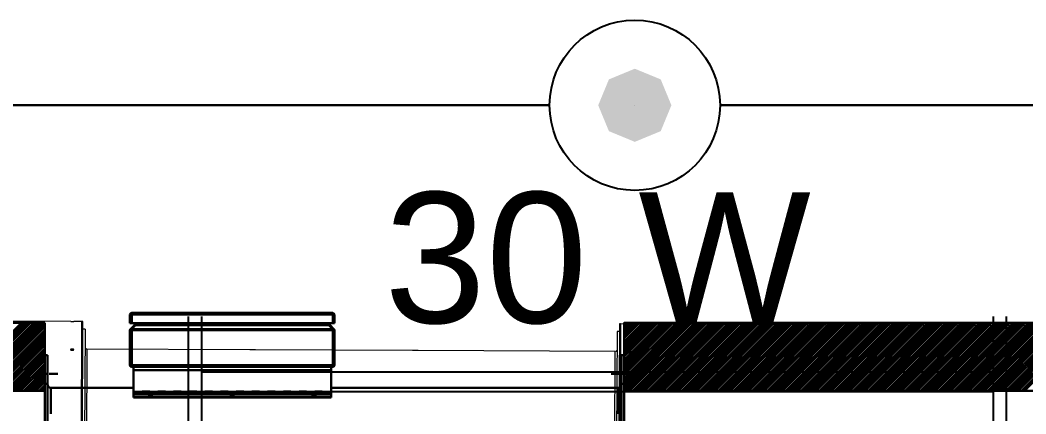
# Model space of a CAD drawing. Header units: millimetres. Extents: x -379292 to 1221486, y 92049 to 447512.
# Drawn here: x -117684 to -116208, y 276423 to 277001 of the extents above; entities that cross this region are included whole.
import ezdxf
from ezdxf.enums import TextEntityAlignment as Align

# ---------------------------------------------------------------- set-up
doc = ezdxf.new("R2010")
doc.units = ezdxf.units.MM
doc.linetypes.add('CENTER', pattern=[2, 1.25, -0.25, 0.25, -0.25])
for name, color, linetype in [('-M-YNGN-SPR-YUK', 7, 'Continuous'), ('-M-YNGN-ZON2-SPR-', 7, 'Continuous'), ('08_LAMP', 4, 'Continuous'), ('AIRONN ZONLAMA', 4, 'Continuous')]:
    doc.layers.add(name, color=color, linetype=linetype)
for name, color, linetype, lineweight in [('-M-YNGN-ZON2', 4, 'SP', 30), ('_Systemair', 3, 'Continuous', 30), ('_Systemair Ventilation Equipments', 7, 'Continuous', 30), ('Aironn-DEF', 7, 'Continuous', 0), ('Aironn-THF', 7, 'Continuous', 0)]:
    doc.layers.add(name, color=color, linetype=linetype, lineweight=lineweight)
doc.styles.add('CIZGI', font='tahoma.ttf', dxfattribs={"width": 0.8, "oblique": 20})
doc.styles.add('SPR-NOT', font='romans.shx')
doc.styles.add('YAZI-2', font='arial.ttf', dxfattribs={"height": 2})
doc.linetypes.add('SP', pattern='A,2,-0.1,["SP",CIZGI,S=0.14,R=0.2,X=0,Y=-0.07],-0.255', length=2.355)

# ---------------------------------------------------------------- blocks, each defined once
blk = doc.blocks.new('RSA 1000')
at = {"layer": '_Systemair Ventilation Equipments'}
for p, q in [((9723.07, 3740.26), (9623.07, 3740.26)), ((9623.07, 3740.26), (9623.07, 3620.26)), ((9723.07, 3620.26), (9723.07, 3740.26))]:
    blk.add_line(p, q, dxfattribs=at)
at = {"layer": '_Systemair Ventilation Equipments', "color": 7, "linetype": 'Continuous'}
for p, q in [((9623.07, 3740.26), (9623.07, 3730.26)), ((9623.07, 3730.26), (9723.07, 3730.26))]:
    blk.add_line(p, q, dxfattribs=at)
at = {"layer": '_Systemair Ventilation Equipments', "color": 3, "linetype": 'Continuous'}
for p, q in [((9632.89, 3730.26), (9623.07, 3740.08)), ((9632.45, 3730.26), (9623.07, 3739.63)), ((9633.34, 3730.26), (9623.34, 3740.26)), ((9633.79, 3730.26), (9623.79, 3740.26)), ((9634.24, 3730.26), (9624.24, 3740.26)), ((9634.69, 3730.26), (9624.69, 3740.26)), ((9635.14, 3730.26), (9625.14, 3740.26)), ((9635.59, 3730.26), (9625.59, 3740.26)), ((9636.04, 3730.26), (9626.04, 3740.26)), ((9636.49, 3730.26), (9626.49, 3740.26)), ((9664.33, 3730.26), (9654.33, 3740.26)), ((9664.77, 3730.26), (9654.77, 3740.26)), ((9665.22, 3730.26), (9655.22, 3740.26)), ((9665.67, 3730.26), (9655.67, 3740.26)), ((9666.12, 3730.26), (9656.12, 3740.26)), ((9666.57, 3730.26), (9656.57, 3740.26)), ((9667.02, 3730.26), (9657.02, 3740.26)), ((9667.47, 3730.26), (9657.47, 3740.26)), ((9667.92, 3730.26), (9657.92, 3740.26)), ((9668.37, 3730.26), (9658.37, 3740.26)), ((9668.82, 3730.26), (9658.82, 3740.26)), ((9669.26, 3730.26), (9659.26, 3740.26)), ((9669.71, 3730.26), (9659.71, 3740.26)), ((9670.16, 3730.26), (9660.16, 3740.26)), ((9670.61, 3730.26), (9660.61, 3740.26)), ((9671.06, 3730.26), (9661.06, 3740.26)), ((9671.51, 3730.26), (9661.51, 3740.26)), ((9671.96, 3730.26), (9661.96, 3740.26)), ((9672.41, 3730.26), (9662.41, 3740.26)), ((9672.86, 3730.26), (9662.86, 3740.26)), ((9673.31, 3730.26), (9663.31, 3740.26)), ((9673.75, 3730.26), (9663.75, 3740.26)), ((9674.2, 3730.26), (9664.2, 3740.26)), ((9674.65, 3730.26), (9664.65, 3740.26)), ((9675.1, 3730.26), (9665.1, 3740.26)), ((9675.55, 3730.26), (9665.55, 3740.26)), ((9676, 3730.26), (9666, 3740.26)), ((9676.45, 3730.26), (9666.45, 3740.26)), ((9676.9, 3730.26), (9666.9, 3740.26)), ((9677.35, 3730.26), (9667.35, 3740.26)), ((9677.8, 3730.26), (9667.8, 3740.26)), ((9678.24, 3730.26), (9668.24, 3740.26)), ((9678.69, 3730.26), (9668.69, 3740.26)), ((9679.14, 3730.26), (9669.14, 3740.26)), ((9679.59, 3730.26), (9669.59, 3740.26)), ((9680.04, 3730.26), (9670.04, 3740.26)), ((9680.49, 3730.26), (9670.49, 3740.26)), ((9680.94, 3730.26), (9670.94, 3740.26)), ((9681.39, 3730.26), (9671.39, 3740.26)), ((9681.84, 3730.26), (9671.84, 3740.26)), ((9682.29, 3730.26), (9672.29, 3740.26)), ((9682.73, 3730.26), (9672.73, 3740.26)), ((9683.18, 3730.26), (9673.18, 3740.26)), ((9683.63, 3730.26), (9673.63, 3740.26)), ((9684.08, 3730.26), (9674.08, 3740.26)), ((9684.53, 3730.26), (9674.53, 3740.26)), ((9684.98, 3730.26), (9674.98, 3740.26)), ((9685.43, 3730.26), (9675.43, 3740.26)), ((9685.88, 3730.26), (9675.88, 3740.26)), ((9686.33, 3730.26), (9676.33, 3740.26)), ((9686.78, 3730.26), (9676.78, 3740.26)), ((9687.22, 3730.26), (9677.22, 3740.26)), ((9687.67, 3730.26), (9677.67, 3740.26)), ((9688.12, 3730.26), (9678.12, 3740.26)), ((9688.57, 3730.26), (9678.57, 3740.26)), ((9689.02, 3730.26), (9679.02, 3740.26)), ((9689.47, 3730.26), (9679.47, 3740.26)), ((9689.92, 3730.26), (9679.92, 3740.26)), ((9690.37, 3730.26), (9680.37, 3740.26)), ((9690.82, 3730.26), (9680.82, 3740.26)), ((9691.27, 3730.26), (9681.27, 3740.26)), ((9691.72, 3730.26), (9681.72, 3740.26)), ((9692.16, 3730.26), (9682.16, 3740.26)), ((9692.61, 3730.26), (9682.61, 3740.26)), ((9693.06, 3730.26), (9683.06, 3740.26)), ((9693.51, 3730.26), (9683.51, 3740.26)), ((9693.96, 3730.26), (9683.96, 3740.26)), ((9694.41, 3730.26), (9684.41, 3740.26)), ((9694.86, 3730.26), (9684.86, 3740.26)), ((9695.31, 3730.26), (9685.31, 3740.26)), ((9695.76, 3730.26), (9685.76, 3740.26)), ((9696.21, 3730.26), (9686.21, 3740.26)), ((9696.65, 3730.26), (9686.65, 3740.26)), ((9697.1, 3730.26), (9687.1, 3740.26)), ((9697.55, 3730.26), (9687.55, 3740.26)), ((9698, 3730.26), (9688, 3740.26)), ((9698.45, 3730.26), (9688.45, 3740.26)), ((9698.9, 3730.26), (9688.9, 3740.26)), ((9699.35, 3730.26), (9689.35, 3740.26)), ((9699.8, 3730.26), (9689.8, 3740.26)), ((9700.25, 3730.26), (9690.25, 3740.26)), ((9700.7, 3730.26), (9690.7, 3740.26)), ((9701.14, 3730.26), (9691.14, 3740.26)), ((9701.59, 3730.26), (9691.59, 3740.26)), ((9702.04, 3730.26), (9692.04, 3740.26)), ((9702.49, 3730.26), (9692.49, 3740.26)), ((9702.94, 3730.26), (9692.94, 3740.26)), ((9703.39, 3730.26), (9693.39, 3740.26)), ((9703.84, 3730.26), (9693.84, 3740.26)), ((9704.29, 3730.26), (9694.29, 3740.26)), ((9704.74, 3730.26), (9694.74, 3740.26)), ((9705.19, 3730.26), (9695.19, 3740.26)), ((9705.63, 3730.26), (9695.63, 3740.26)), ((9706.08, 3730.26), (9696.08, 3740.26)), ((9706.53, 3730.26), (9696.53, 3740.26)), ((9706.98, 3730.26), (9696.98, 3740.26)), ((9707.43, 3730.26), (9697.43, 3740.26)), ((9707.88, 3730.26), (9697.88, 3740.26)), ((9708.33, 3730.26), (9698.33, 3740.26)), ((9708.78, 3730.26), (9698.78, 3740.26)), ((9709.23, 3730.26), (9699.23, 3740.26)), ((9709.68, 3730.26), (9699.68, 3740.26)), ((9710.12, 3730.26), (9700.12, 3740.26)), ((9710.57, 3730.26), (9700.57, 3740.26)), ((9711.02, 3730.26), (9701.02, 3740.26)), ((9711.47, 3730.26), (9701.47, 3740.26)), ((9711.92, 3730.26), (9701.92, 3740.26)), ((9712.37, 3730.26), (9702.37, 3740.26)), ((9712.82, 3730.26), (9702.82, 3740.26)), ((9713.27, 3730.26), (9703.27, 3740.26)), ((9713.72, 3730.26), (9703.72, 3740.26)), ((9714.17, 3730.26), (9704.17, 3740.26)), ((9714.61, 3730.26), (9704.61, 3740.26)), ((9715.06, 3730.26), (9705.06, 3740.26)), ((9715.51, 3730.26), (9705.51, 3740.26)), ((9715.96, 3730.26), (9705.96, 3740.26)), ((9716.41, 3730.26), (9706.41, 3740.26)), ((9716.86, 3730.26), (9706.86, 3740.26)), ((9717.31, 3730.26), (9707.31, 3740.26)), ((9717.76, 3730.26), (9707.76, 3740.26)), ((9718.21, 3730.26), (9708.21, 3740.26)), ((9718.66, 3730.26), (9708.66, 3740.26)), ((9719.1, 3730.26), (9709.1, 3740.26)), ((9719.55, 3730.26), (9709.55, 3740.26)), ((9720, 3730.26), (9710, 3740.26)), ((9720.45, 3730.26), (9710.45, 3740.26)), ((9720.9, 3730.26), (9710.9, 3740.26)), ((9721.35, 3730.26), (9711.35, 3740.26)), ((9721.8, 3730.26), (9711.8, 3740.26)), ((9722.25, 3730.26), (9712.25, 3740.26)), ((9722.7, 3730.26), (9712.7, 3740.26)), ((9723.07, 3730.33), (9713.15, 3740.26)), ((9723.07, 3730.78), (9713.59, 3740.26)), ((9723.07, 3731.23), (9714.04, 3740.26)), ((9723.07, 3731.68), (9714.49, 3740.26)), ((9723.07, 3732.13), (9714.94, 3740.26)), ((9723.07, 3732.58), (9715.39, 3740.26)), ((9723.07, 3733.03), (9715.84, 3740.26)), ((9723.07, 3733.48), (9716.29, 3740.26)), ((9723.07, 3733.93), (9716.74, 3740.26)), ((9723.07, 3734.37), (9717.19, 3740.26)), ((9723.07, 3734.82), (9717.64, 3740.26)), ((9723.07, 3735.27), (9718.09, 3740.26)), ((9723.07, 3735.72), (9718.53, 3740.26)), ((9723.07, 3736.17), (9718.98, 3740.26)), ((9723.07, 3736.62), (9719.43, 3740.26)), ((9723.07, 3737.07), (9719.88, 3740.26)), ((9723.07, 3737.52), (9720.33, 3740.26)), ((9723.07, 3737.97), (9720.78, 3740.26)), ((9723.07, 3738.42), (9721.23, 3740.26)), ((9723.07, 3738.86), (9721.68, 3740.26)), ((9723.07, 3739.31), (9722.13, 3740.26)), ((9723.07, 3739.76), (9722.58, 3740.26)), ((9723.07, 3740.21), (9723.02, 3740.26)), ((9632, 3730.26), (9623.07, 3739.18)), ((9631.55, 3730.26), (9623.07, 3738.73)), ((9631.1, 3730.26), (9623.07, 3738.29)), ((9630.65, 3730.26), (9623.07, 3737.84)), ((9630.2, 3730.26), (9623.07, 3737.39)), ((9629.75, 3730.26), (9623.07, 3736.94)), ((9629.3, 3730.26), (9623.07, 3736.49)), ((9628.85, 3730.26), (9623.07, 3736.04)), ((9628.4, 3730.26), (9623.07, 3735.59)), ((9627.96, 3730.26), (9623.07, 3735.14)), ((9627.51, 3730.26), (9623.07, 3734.69)), ((9627.06, 3730.26), (9623.07, 3734.24)), ((9626.61, 3730.26), (9623.07, 3733.8)), ((9626.16, 3730.26), (9623.07, 3733.35)), ((9625.71, 3730.26), (9623.07, 3732.9)), ((9625.26, 3730.26), (9623.07, 3732.45)), ((9624.81, 3730.26), (9623.07, 3732)), ((9624.36, 3730.26), (9623.07, 3731.55)), ((9623.91, 3730.26), (9623.07, 3731.1)), ((9623.47, 3730.26), (9623.07, 3730.65))]:
    blk.add_line(p, q, dxfattribs=at)
blk = doc.blocks.new('AXC 1000 L')
at = {"layer": '_Systemair Ventilation Equipments', "color": 0, "linetype": 'Continuous'}
for p, q in [((10030.26, 3740.2), (10030.26, 3741.45)), ((10030.51, 3741.7), (10060.01, 3741.7)), ((10060.26, 3740.2), (10060.26, 3741.45)), ((10030.34, 3739.33), (10030.91, 3739.9)), ((10060.01, 3740.2), (10030.51, 3740.2)), ((10030.96, 3740.06), (10030.96, 3740.2)), ((10059.56, 3740.2), (10059.56, 3740.06)), ((10059.62, 3739.9), (10060.19, 3739.33)), ((10030.26, 3739.15), (10030.26, 3734.01)), ((10060.26, 3739.15), (10060.26, 3734.01)), ((10060.01, 3733.76), (10030.52, 3733.76)), ((10030.76, 3729.41), (10030.76, 3733.76)), ((10059.76, 3729.41), (10059.76, 3733.76)), ((10059.76, 3729.41), (10030.76, 3729.41)), ((10032.06, 3729.82), (10032.06, 3730.15)), ((10032.06, 3730.15), (10033.16, 3730.15)), ((10033.16, 3729.82), (10032.06, 3729.82)), ((10033.06, 3729.63), (10033.05, 3729.64)), ((10033.05, 3729.64), (10033.06, 3729.64)), ((10033.06, 3729.64), (10033.06, 3729.65)), ((10033.06, 3729.65), (10033.07, 3729.65)), ((10033.06, 3729.64), (10033.06, 3729.64)), ((10033.06, 3729.62), (10033.06, 3729.63)), ((10033.06, 3729.63), (10033.06, 3729.63)), ((10033.07, 3729.62), (10033.06, 3729.62)), ((10033.07, 3729.65), (10033.08, 3729.66)), ((10033.08, 3729.61), (10033.07, 3729.62)), ((10033.08, 3729.66), (10033.09, 3729.66)), ((10033.09, 3729.61), (10033.08, 3729.61)), ((10033.09, 3729.66), (10033.11, 3729.67)), ((10033.11, 3729.6), (10033.09, 3729.61)), ((10033.11, 3729.67), (10033.12, 3729.67)), ((10033.12, 3729.6), (10033.11, 3729.6)), ((10033.12, 3729.67), (10033.14, 3729.67)), ((10033.14, 3729.6), (10033.12, 3729.6)), ((10033.14, 3729.67), (10033.16, 3729.68)), ((10033.16, 3729.59), (10033.14, 3729.6)), ((10033.16, 3729.82), (10033.16, 3730.15)), ((10033.16, 3729.68), (10033.18, 3729.68)), ((10033.18, 3729.59), (10033.16, 3729.59)), ((10033.18, 3729.68), (10033.2, 3729.68)), ((10033.2, 3729.59), (10033.18, 3729.59)), ((10033.2, 3729.68), (10033.22, 3729.68)), ((10033.22, 3729.59), (10033.2, 3729.59)), ((10033.22, 3729.68), (10033.24, 3729.68)), ((10033.24, 3729.59), (10033.22, 3729.59)), ((10033.24, 3729.68), (10033.26, 3729.68)), ((10033.26, 3729.59), (10033.24, 3729.59)), ((10033.26, 3729.68), (10033.29, 3729.68)), ((10033.29, 3729.59), (10033.26, 3729.59)), ((10033.29, 3729.68), (10033.31, 3729.68)), ((10033.31, 3729.59), (10033.29, 3729.59)), ((10033.31, 3729.68), (10033.33, 3729.68)), ((10033.33, 3729.59), (10033.31, 3729.59)), ((10033.33, 3729.68), (10033.35, 3729.68)), ((10033.35, 3729.59), (10033.33, 3729.59)), ((10033.35, 3729.68), (10033.37, 3729.68)), ((10033.37, 3729.59), (10033.35, 3729.59)), ((10033.37, 3729.68), (10033.39, 3729.67)), ((10033.39, 3729.6), (10033.37, 3729.59)), ((10033.39, 3729.67), (10033.4, 3729.67)), ((10033.4, 3729.6), (10033.39, 3729.6)), ((10033.4, 3729.67), (10033.42, 3729.67)), ((10033.42, 3729.6), (10033.4, 3729.6)), ((10033.42, 3729.67), (10033.43, 3729.66)), ((10033.43, 3729.61), (10033.42, 3729.6)), ((10033.43, 3729.66), (10033.45, 3729.66)), ((10033.45, 3729.61), (10033.43, 3729.61)), ((10033.45, 3729.66), (10033.46, 3729.65)), ((10033.46, 3729.62), (10033.45, 3729.61)), ((10033.46, 3729.65), (10033.46, 3729.65)), ((10033.46, 3729.65), (10033.47, 3729.64)), ((10033.47, 3729.63), (10033.46, 3729.62)), ((10033.46, 3729.62), (10033.46, 3729.62)), ((10033.47, 3729.64), (10033.47, 3729.64)), ((10033.47, 3729.64), (10033.47, 3729.64)), ((10033.47, 3729.64), (10033.47, 3729.63)), ((10033.47, 3729.63), (10033.47, 3729.63)), ((10034.36, 3729.82), (10034.36, 3730.15)), ((10034.36, 3730.15), (10035.46, 3730.15)), ((10035.46, 3729.82), (10034.36, 3729.82)), ((10035.46, 3729.82), (10035.46, 3730.15)), ((10036.66, 3729.82), (10036.66, 3730.15)), ((10036.66, 3730.15), (10037.76, 3730.15)), ((10037.76, 3729.82), (10036.66, 3729.82)), ((10037.76, 3729.82), (10037.76, 3730.15)), ((10038.96, 3729.82), (10038.96, 3730.15)), ((10038.96, 3730.15), (10040.06, 3730.15)), ((10040.06, 3729.82), (10038.96, 3729.82)), ((10040.06, 3729.82), (10040.06, 3730.15)), ((10041.26, 3729.82), (10041.26, 3730.15)), ((10041.26, 3730.15), (10042.36, 3730.15)), ((10042.36, 3729.82), (10041.26, 3729.82)), ((10042.36, 3729.82), (10042.36, 3730.15)), ((10043.56, 3729.82), (10043.56, 3730.15)), ((10043.56, 3730.15), (10044.66, 3730.15)), ((10044.66, 3729.82), (10043.56, 3729.82)), ((10044.66, 3729.82), (10044.66, 3730.15)), ((10045.06, 3729.63), (10045.05, 3729.64)), ((10045.05, 3729.64), (10045.06, 3729.64)), ((10045.06, 3729.64), (10045.06, 3729.65)), ((10045.06, 3729.65), (10045.07, 3729.65)), ((10045.06, 3729.64), (10045.06, 3729.64)), ((10045.06, 3729.62), (10045.06, 3729.63)), ((10045.06, 3729.63), (10045.06, 3729.63)), ((10045.07, 3729.62), (10045.06, 3729.62)), ((10045.07, 3729.65), (10045.08, 3729.66)), ((10045.08, 3729.61), (10045.07, 3729.62)), ((10045.08, 3729.66), (10045.09, 3729.66)), ((10045.09, 3729.61), (10045.08, 3729.61)), ((10045.09, 3729.66), (10045.11, 3729.67)), ((10045.11, 3729.6), (10045.09, 3729.61)), ((10045.11, 3729.67), (10045.12, 3729.67)), ((10045.12, 3729.6), (10045.11, 3729.6)), ((10045.12, 3729.67), (10045.14, 3729.67)), ((10045.14, 3729.6), (10045.12, 3729.6)), ((10045.14, 3729.67), (10045.16, 3729.68)), ((10045.16, 3729.59), (10045.14, 3729.6)), ((10045.16, 3729.68), (10045.18, 3729.68)), ((10045.18, 3729.59), (10045.16, 3729.59)), ((10045.18, 3729.68), (10045.2, 3729.68)), ((10045.2, 3729.59), (10045.18, 3729.59)), ((10045.2, 3729.68), (10045.22, 3729.68)), ((10045.22, 3729.59), (10045.2, 3729.59)), ((10045.22, 3729.68), (10045.24, 3729.68)), ((10045.24, 3729.59), (10045.22, 3729.59)), ((10045.24, 3729.68), (10045.26, 3729.68)), ((10045.26, 3729.59), (10045.24, 3729.59)), ((10045.26, 3729.68), (10045.29, 3729.68)), ((10045.29, 3729.59), (10045.26, 3729.59)), ((10045.29, 3729.68), (10045.31, 3729.68)), ((10045.31, 3729.59), (10045.29, 3729.59)), ((10045.31, 3729.68), (10045.33, 3729.68)), ((10045.33, 3729.59), (10045.31, 3729.59)), ((10045.33, 3729.68), (10045.35, 3729.68)), ((10045.35, 3729.59), (10045.33, 3729.59)), ((10045.35, 3729.68), (10045.37, 3729.68)), ((10045.37, 3729.59), (10045.35, 3729.59)), ((10045.37, 3729.68), (10045.39, 3729.67)), ((10045.39, 3729.6), (10045.37, 3729.59)), ((10045.39, 3729.67), (10045.4, 3729.67)), ((10045.4, 3729.6), (10045.39, 3729.6)), ((10045.4, 3729.67), (10045.42, 3729.67)), ((10045.42, 3729.6), (10045.4, 3729.6)), ((10045.42, 3729.67), (10045.43, 3729.66)), ((10045.43, 3729.61), (10045.42, 3729.6)), ((10045.43, 3729.66), (10045.45, 3729.66)), ((10045.45, 3729.61), (10045.43, 3729.61)), ((10045.45, 3729.66), (10045.46, 3729.65)), ((10045.46, 3729.62), (10045.45, 3729.61)), ((10045.46, 3729.65), (10045.46, 3729.65)), ((10045.46, 3729.65), (10045.47, 3729.64)), ((10045.47, 3729.63), (10045.46, 3729.62)), ((10045.46, 3729.62), (10045.46, 3729.62)), ((10045.47, 3729.64), (10045.47, 3729.64)), ((10045.47, 3729.64), (10045.47, 3729.64)), ((10045.47, 3729.64), (10045.47, 3729.63)), ((10045.47, 3729.63), (10045.47, 3729.63)), ((10045.86, 3729.82), (10045.86, 3730.15)), ((10045.86, 3730.15), (10046.96, 3730.15)), ((10046.96, 3729.82), (10045.86, 3729.82)), ((10046.96, 3729.82), (10046.96, 3730.15)), ((10048.16, 3729.82), (10048.16, 3730.15)), ((10048.16, 3730.15), (10049.26, 3730.15)), ((10049.26, 3729.82), (10048.16, 3729.82)), ((10049.26, 3729.82), (10049.26, 3730.15)), ((10050.46, 3729.82), (10050.46, 3730.15)), ((10050.46, 3730.15), (10051.56, 3730.15)), ((10051.56, 3729.82), (10050.46, 3729.82)), ((10051.56, 3729.82), (10051.56, 3730.15)), ((10052.76, 3729.82), (10052.76, 3730.15)), ((10052.76, 3730.15), (10053.86, 3730.15)), ((10053.86, 3729.82), (10052.76, 3729.82)), ((10053.86, 3729.82), (10053.86, 3730.15)), ((10055.06, 3729.82), (10055.06, 3730.15)), ((10055.06, 3730.15), (10056.16, 3730.15)), ((10056.16, 3729.82), (10055.06, 3729.82)), ((10056.16, 3729.82), (10056.16, 3730.15)), ((10057.06, 3729.63), (10057.05, 3729.64)), ((10057.05, 3729.64), (10057.06, 3729.64)), ((10057.06, 3729.64), (10057.06, 3729.65)), ((10057.06, 3729.65), (10057.07, 3729.65)), ((10057.06, 3729.64), (10057.06, 3729.64)), ((10057.06, 3729.62), (10057.06, 3729.63)), ((10057.06, 3729.63), (10057.06, 3729.63)), ((10057.07, 3729.62), (10057.06, 3729.62)), ((10057.07, 3729.65), (10057.08, 3729.66)), ((10057.08, 3729.61), (10057.07, 3729.62)), ((10057.08, 3729.66), (10057.09, 3729.66)), ((10057.09, 3729.61), (10057.08, 3729.61)), ((10057.09, 3729.66), (10057.11, 3729.67)), ((10057.11, 3729.6), (10057.09, 3729.61)), ((10057.11, 3729.67), (10057.12, 3729.67)), ((10057.12, 3729.6), (10057.11, 3729.6)), ((10057.12, 3729.67), (10057.14, 3729.67)), ((10057.14, 3729.6), (10057.12, 3729.6)), ((10057.14, 3729.67), (10057.16, 3729.68)), ((10057.16, 3729.59), (10057.14, 3729.6)), ((10057.16, 3729.68), (10057.18, 3729.68)), ((10057.18, 3729.59), (10057.16, 3729.59)), ((10057.18, 3729.68), (10057.2, 3729.68)), ((10057.2, 3729.59), (10057.18, 3729.59)), ((10057.2, 3729.68), (10057.22, 3729.68)), ((10057.22, 3729.59), (10057.2, 3729.59)), ((10057.22, 3729.68), (10057.24, 3729.68)), ((10057.24, 3729.59), (10057.22, 3729.59)), ((10057.24, 3729.68), (10057.26, 3729.68)), ((10057.26, 3729.59), (10057.24, 3729.59)), ((10057.26, 3729.68), (10057.29, 3729.68)), ((10057.29, 3729.59), (10057.26, 3729.59)), ((10057.29, 3729.68), (10057.31, 3729.68)), ((10057.31, 3729.59), (10057.29, 3729.59)), ((10057.31, 3729.68), (10057.33, 3729.68)), ((10057.33, 3729.59), (10057.31, 3729.59)), ((10057.33, 3729.68), (10057.35, 3729.68)), ((10057.35, 3729.59), (10057.33, 3729.59)), ((10057.35, 3729.68), (10057.37, 3729.68)), ((10057.37, 3729.59), (10057.35, 3729.59)), ((10057.36, 3729.82), (10057.36, 3730.15)), ((10057.36, 3730.15), (10058.46, 3730.15)), ((10058.46, 3729.82), (10057.36, 3729.82)), ((10057.37, 3729.68), (10057.39, 3729.67)), ((10057.39, 3729.6), (10057.37, 3729.59)), ((10057.39, 3729.67), (10057.4, 3729.67)), ((10057.4, 3729.6), (10057.39, 3729.6)), ((10057.4, 3729.67), (10057.42, 3729.67)), ((10057.42, 3729.6), (10057.4, 3729.6)), ((10057.42, 3729.67), (10057.43, 3729.66)), ((10057.43, 3729.61), (10057.42, 3729.6)), ((10057.43, 3729.66), (10057.45, 3729.66)), ((10057.45, 3729.61), (10057.43, 3729.61)), ((10057.45, 3729.66), (10057.46, 3729.65)), ((10057.46, 3729.62), (10057.45, 3729.61)), ((10057.46, 3729.65), (10057.46, 3729.65)), ((10057.46, 3729.65), (10057.47, 3729.64)), ((10057.47, 3729.63), (10057.46, 3729.62)), ((10057.46, 3729.62), (10057.46, 3729.62)), ((10057.47, 3729.64), (10057.47, 3729.64)), ((10057.47, 3729.64), (10057.47, 3729.64)), ((10057.47, 3729.64), (10057.47, 3729.63)), ((10057.47, 3729.63), (10057.47, 3729.63)), ((10058.46, 3729.82), (10058.46, 3730.15))]:
    blk.add_line(p, q, dxfattribs=at)
at = {"layer": '_Systemair Ventilation Equipments', "color": 9, "linetype": 'Continuous'}
for p, q in [((10030.26, 3741.45), (10060.26, 3741.45)), ((10030.51, 3740.2), (10030.51, 3741.7)), ((10060.01, 3740.2), (10060.01, 3741.7)), ((10030.52, 3739.33), (10031.09, 3739.9)), ((10030.92, 3739.92), (10030.91, 3739.9)), ((10030.92, 3739.91), (10030.91, 3739.91)), ((10030.91, 3739.91), (10030.91, 3739.9)), ((10030.91, 3739.9), (10030.91, 3739.9)), ((10030.94, 3739.94), (10030.92, 3739.92)), ((10030.93, 3739.91), (10030.92, 3739.91)), ((10030.94, 3739.91), (10030.93, 3739.91)), ((10030.93, 3739.91), (10030.93, 3739.91)), ((10030.95, 3739.96), (10030.94, 3739.94)), ((10030.95, 3739.91), (10030.94, 3739.91)), ((10030.96, 3739.98), (10030.95, 3739.96)), ((10030.96, 3739.91), (10030.95, 3739.91)), ((10030.96, 3740.06), (10030.97, 3740.08)), ((10030.97, 3740.01), (10030.96, 3739.98)), ((10030.97, 3739.91), (10030.96, 3739.91)), ((10030.97, 3740.08), (10030.98, 3740.09)), ((10030.97, 3740.08), (10030.97, 3740.06)), ((10030.97, 3740.06), (10030.97, 3740.03)), ((10030.97, 3740.03), (10030.97, 3740.01)), ((10030.99, 3739.91), (10030.97, 3739.91)), ((10030.98, 3740.09), (10030.98, 3740.1)), ((10030.98, 3740.1), (10030.99, 3740.1)), ((10030.99, 3740.1), (10031, 3740.11)), ((10031, 3739.91), (10030.99, 3739.91)), ((10031, 3740.11), (10031.01, 3740.11)), ((10031.02, 3739.91), (10031, 3739.91)), ((10031.01, 3740.11), (10031.02, 3740.11)), ((10031.02, 3740.11), (10031.03, 3740.12)), ((10031.03, 3739.91), (10031.02, 3739.91)), ((10031.03, 3740.12), (10031.04, 3740.12)), ((10031.05, 3739.91), (10031.03, 3739.91)), ((10031.04, 3740.12), (10031.05, 3740.12)), ((10031.05, 3740.12), (10031.06, 3740.11)), ((10031.07, 3739.9), (10031.05, 3739.91)), ((10031.06, 3740.11), (10031.07, 3740.11)), ((10031.07, 3740.11), (10031.09, 3740.11)), ((10031.09, 3739.9), (10031.07, 3739.9)), ((10031.09, 3740.11), (10031.1, 3740.1)), ((10031.1, 3739.92), (10031.09, 3739.9)), ((10031.11, 3739.9), (10031.09, 3739.9)), ((10031.1, 3740.1), (10031.12, 3740.1)), ((10031.11, 3739.96), (10031.1, 3739.94)), ((10031.1, 3739.94), (10031.1, 3739.92)), ((10031.12, 3739.98), (10031.11, 3739.96)), ((10031.13, 3739.89), (10031.11, 3739.9)), ((10031.12, 3740.1), (10031.14, 3740.09)), ((10031.13, 3740.01), (10031.12, 3739.98)), ((10031.14, 3740.03), (10031.13, 3740.01)), ((10031.15, 3739.89), (10031.13, 3739.89)), ((10031.14, 3740.09), (10031.15, 3740.08)), ((10031.15, 3740.06), (10031.14, 3740.03)), ((10031.15, 3740.08), (10031.16, 3740.08)), ((10031.15, 3740.08), (10031.15, 3740.06)), ((10031.18, 3739.89), (10031.15, 3739.89)), ((10031.16, 3740.08), (10031.17, 3740.07)), ((10031.17, 3740.07), (10031.19, 3740.07)), ((10031.2, 3739.88), (10031.18, 3739.89)), ((10031.19, 3740.07), (10031.2, 3740.07)), ((10031.2, 3740.07), (10031.21, 3740.06)), ((10031.22, 3739.88), (10031.2, 3739.88)), ((10031.21, 3740.06), (10031.22, 3740.06)), ((10031.22, 3739.88), (10031.22, 3740.2)), ((10059.31, 3740.06), (10031.22, 3740.06)), ((10059.31, 3739.88), (10031.22, 3739.88)), ((10059.31, 3739.88), (10059.31, 3740.2)), ((10059.31, 3740.06), (10059.32, 3740.06)), ((10059.31, 3739.88), (10059.33, 3739.88)), ((10059.32, 3740.06), (10059.33, 3740.07)), ((10059.33, 3740.07), (10059.34, 3740.07)), ((10059.33, 3739.88), (10059.35, 3739.89)), ((10059.34, 3740.07), (10059.35, 3740.07)), ((10059.35, 3740.07), (10059.36, 3740.08)), ((10059.35, 3739.89), (10059.37, 3739.89)), ((10059.36, 3740.08), (10059.38, 3740.08)), ((10059.37, 3739.89), (10059.4, 3739.89)), ((10059.38, 3740.08), (10059.39, 3740.09)), ((10059.38, 3740.06), (10059.38, 3740.08)), ((10059.39, 3740.03), (10059.38, 3740.06)), ((10059.39, 3740.09), (10059.41, 3740.1)), ((10059.4, 3740.01), (10059.39, 3740.03)), ((10059.41, 3739.98), (10059.4, 3740.01)), ((10059.4, 3739.89), (10059.42, 3739.9)), ((10059.41, 3740.1), (10059.42, 3740.1)), ((10059.41, 3739.96), (10059.41, 3739.98)), ((10059.42, 3739.94), (10059.41, 3739.96)), ((10059.42, 3740.1), (10059.44, 3740.11)), ((10059.43, 3739.92), (10059.42, 3739.94)), ((10059.42, 3739.9), (10059.44, 3739.9)), ((10059.44, 3739.9), (10059.43, 3739.92)), ((10059.44, 3740.11), (10059.45, 3740.11)), ((10059.44, 3739.9), (10060.01, 3739.33)), ((10059.46, 3739.9), (10059.44, 3739.9)), ((10059.45, 3740.11), (10059.47, 3740.11)), ((10059.48, 3739.91), (10059.46, 3739.9)), ((10059.47, 3740.11), (10059.48, 3740.12)), ((10059.48, 3740.12), (10059.49, 3740.12)), ((10059.5, 3739.91), (10059.48, 3739.91)), ((10059.49, 3740.12), (10059.5, 3740.12)), ((10059.5, 3740.12), (10059.51, 3740.11)), ((10059.51, 3739.91), (10059.5, 3739.91)), ((10059.51, 3740.11), (10059.52, 3740.11)), ((10059.53, 3739.91), (10059.51, 3739.91)), ((10059.52, 3740.11), (10059.53, 3740.11)), ((10059.53, 3740.11), (10059.54, 3740.1)), ((10059.54, 3739.91), (10059.53, 3739.91)), ((10059.54, 3740.1), (10059.54, 3740.1)), ((10059.54, 3740.1), (10059.55, 3740.09)), ((10059.55, 3739.91), (10059.54, 3739.91)), ((10059.55, 3740.09), (10059.56, 3740.08)), ((10059.55, 3740.06), (10059.56, 3740.08)), ((10059.56, 3740.03), (10059.55, 3740.06)), ((10059.57, 3739.91), (10059.55, 3739.91)), ((10059.56, 3740.08), (10059.56, 3740.06)), ((10059.56, 3740.01), (10059.56, 3740.03)), ((10059.57, 3739.98), (10059.56, 3740.01)), ((10059.58, 3739.96), (10059.57, 3739.98)), ((10059.58, 3739.91), (10059.57, 3739.91)), ((10059.59, 3739.94), (10059.58, 3739.96)), ((10059.59, 3739.91), (10059.58, 3739.91)), ((10059.6, 3739.92), (10059.59, 3739.94)), ((10059.6, 3739.91), (10059.59, 3739.91)), ((10059.59, 3739.91), (10059.59, 3739.91)), ((10059.62, 3739.9), (10059.6, 3739.92)), ((10059.61, 3739.91), (10059.6, 3739.91)), ((10059.62, 3739.9), (10059.61, 3739.91)), ((10059.61, 3739.91), (10059.61, 3739.91)), ((10059.62, 3739.9), (10059.62, 3739.9)), ((10060.26, 3739.15), (10030.26, 3739.15)), ((10030.34, 3739.33), (10030.35, 3739.34)), ((10030.35, 3739.34), (10030.36, 3739.35)), ((10030.36, 3739.35), (10030.37, 3739.35)), ((10030.37, 3739.35), (10030.38, 3739.36)), ((10030.38, 3739.36), (10030.4, 3739.36)), ((10030.4, 3739.36), (10030.41, 3739.36)), ((10030.41, 3739.36), (10030.43, 3739.36)), ((10030.43, 3739.36), (10030.45, 3739.36)), ((10030.45, 3739.36), (10030.46, 3739.35)), ((10030.46, 3739.35), (10030.48, 3739.35)), ((10030.48, 3739.35), (10030.5, 3739.34)), ((10030.5, 3739.34), (10030.52, 3739.33)), ((10030.52, 3739.33), (10030.52, 3733.76)), ((10060.01, 3739.33), (10030.52, 3739.33)), ((10060.01, 3739.33), (10060.03, 3739.34)), ((10060.01, 3733.76), (10060.01, 3739.33)), ((10060.03, 3739.34), (10060.05, 3739.35)), ((10060.05, 3739.35), (10060.06, 3739.35)), ((10060.06, 3739.35), (10060.08, 3739.36)), ((10060.08, 3739.36), (10060.1, 3739.36)), ((10060.1, 3739.36), (10060.11, 3739.36)), ((10060.11, 3739.36), (10060.13, 3739.36)), ((10060.13, 3739.36), (10060.14, 3739.36)), ((10060.14, 3739.36), (10060.16, 3739.35)), ((10060.16, 3739.35), (10060.17, 3739.35)), ((10060.17, 3739.35), (10060.18, 3739.34)), ((10060.18, 3739.34), (10060.19, 3739.33)), ((10030.26, 3734.01), (10060.26, 3734.01)), ((10059.76, 3733.31), (10030.76, 3733.31)), ((9988.66, 3726.87), (9988.66, 3730.71)), ((10071.86, 3730.71), (10071.86, 3726.87)), ((10030.76, 3730.12), (10032.06, 3730.12)), ((10030.76, 3729.82), (10032.06, 3729.82)), ((10033.16, 3730.12), (10034.36, 3730.12)), ((10033.16, 3729.82), (10034.36, 3729.82)), ((10035.46, 3730.12), (10036.66, 3730.12)), ((10035.46, 3729.82), (10036.66, 3729.82)), ((10037.76, 3730.12), (10038.96, 3730.12)), ((10037.76, 3729.82), (10038.96, 3729.82)), ((10040.06, 3730.12), (10041.26, 3730.12)), ((10040.06, 3729.82), (10041.26, 3729.82)), ((10042.36, 3730.12), (10043.56, 3730.12)), ((10042.36, 3729.82), (10043.56, 3729.82)), ((10044.66, 3730.12), (10045.86, 3730.12)), ((10044.66, 3729.82), (10045.86, 3729.82)), ((10046.96, 3730.12), (10048.16, 3730.12)), ((10046.96, 3729.82), (10048.16, 3729.82)), ((10049.26, 3730.12), (10050.46, 3730.12)), ((10049.26, 3729.82), (10050.46, 3729.82)), ((10051.56, 3730.12), (10052.76, 3730.12)), ((10051.56, 3729.82), (10052.76, 3729.82)), ((10053.86, 3730.12), (10055.06, 3730.12)), ((10053.86, 3729.82), (10055.06, 3729.82)), ((10056.16, 3730.12), (10057.36, 3730.12)), ((10056.16, 3729.82), (10057.36, 3729.82)), ((10058.46, 3730.12), (10059.76, 3730.12)), ((10058.46, 3729.82), (10059.76, 3729.82))]:
    blk.add_line(p, q, dxfattribs=at)
at = {"layer": '_Systemair Ventilation Equipments', "color": 7, "linetype": 'Continuous'}
for p, q in [((10030.26, 3740.2), (10030.51, 3740.2)), ((10060.01, 3740.2), (10060.26, 3740.2)), ((9988.16, 3735.51), (9987.76, 3735.51)), ((10072.76, 3735.51), (10072.36, 3735.51)), ((9988.16, 3731.3), (9987.76, 3731.3)), ((9987.76, 3731.3), (9988.16, 3731.3)), ((10030.76, 3730.71), (9988.66, 3730.71)), ((10071.86, 3730.71), (10059.76, 3730.71)), ((10072.76, 3731.3), (10072.36, 3731.3)), ((10072.36, 3731.3), (10072.76, 3731.3)), ((10030.76, 3729.26), (10030.76, 3729.41)), ((10059.76, 3729.26), (10030.76, 3729.26)), ((10059.76, 3729.26), (10059.76, 3729.41))]:
    blk.add_line(p, q, dxfattribs=at)
at = {"layer": '_Systemair Ventilation Equipments'}
for p, q in [((9987.76, 3625.01), (9987.76, 3735.51)), ((9988.16, 3735.51), (9988.16, 3625.01)), ((10072.36, 3625.01), (10072.36, 3735.51)), ((10072.76, 3735.51), (10072.76, 3625.01))]:
    blk.add_line(p, q, dxfattribs=at)
at = {"layer": '_Systemair Ventilation Equipments', "color": 2, "linetype": 'CENTER'}
for p, q in [((9989.66, 3732.73), (9986.26, 3732.73)), ((10070.86, 3732.73), (10074.26, 3732.73))]:
    blk.add_line(p, q, dxfattribs=at)
at = {"layer": '_Systemair Ventilation Equipments', "color": 7, "linetype": 'Continuous'}
for centre, radius, start, end in [((10030.51, 3741.45), 0.25, 90, 180), ((10060.01, 3741.45), 0.25, 0, 90), ((9988.66, 3731.21), 0.5, 183, 270), ((10071.86, 3731.21), 0.5, 270, 0)]:
    blk.add_arc(centre, radius, start, end, dxfattribs=at)
at = {"layer": '_Systemair Ventilation Equipments', "color": 0, "linetype": 'Continuous'}
for centre, start, end in [((10030.71, 3740.06), 315, 0), ((10059.82, 3740.06), 180, 225), ((10030.52, 3739.15), 135, 180), ((10060.01, 3739.15), 0, 45), ((10030.52, 3734.01), 180, 270), ((10060.01, 3734.01), 270, 0)]:
    blk.add_arc(centre, 0.254, start, end, dxfattribs=at)
blk = doc.blocks.new('wdsdfgf')
at = {"layer": '_Systemair Ventilation Equipments', "xscale": 10, "yscale": 10, "zscale": 10}
for name, p in [('AXC 1000 L', (-1170.9, -21481.4)), ('RSA 1000', (1476.1, -21481.4)), ('RSA 1000', (3326.1, -21481.4))]:
    blk.add_blockref(name, p, dxfattribs=at)
blk = doc.blocks.new('OtoParkBodrumKatMimari')
at = {"layer": '_Systemair', "color": 7, "xscale": -1}
blk.add_blockref('wdsdfgf', (228263.7, 159817), dxfattribs=at)
blk = doc.blocks.new('SP-C-UP-12')
at = {"ltscale": 10}
blk.add_line((0, 0), (0, 0), dxfattribs=at)
at = {"color": 1, "linetype": 'Continuous'}
blk.add_circle((0, 0), 12.5, dxfattribs=at)
at = {"ltscale": 10}
for points in [[(-5.37, 0), (-3.8, 3.8), (-3.8, -3.8), (0, 5.37)], [(-3.8, -3.8), (0, 5.37), (0, -5.37), (3.8, 3.8)], [(0, -5.37), (3.8, 3.8), (3.8, -3.8), (5.37, 0)]]:
    blk.add_solid(points, dxfattribs=at)
at = {"layer": '-M-YNGN-SPR-YUK', "style": 'SPR-NOT', "width": 0.5, "flags": 9}
for tag, p in [('YUK', (0, 17.77)), ('CAP', (0, 14.42)), ('TIP', (0.2, 10.78))]:
    blk.add_attdef(tag, text='', height=2.5, dxfattribs=at).set_placement(p, align=Align.MIDDLE_CENTER)
blk = doc.blocks.new('A$C69E5DB5D')
at = {"layer": '-M-YNGN-ZON2', "ltscale": 500}
for p, q in [((-926.12, 3215.67), (-1144.06, 3215.67)), ((-719.94, 3215.67), (-901.12, 3215.67))]:
    blk.add_line(p, q, dxfattribs=at)
at = {"layer": '-M-YNGN-ZON2-SPR-'}
blk.add_blockref('SP-C-UP-12', (-913.62, 3215.67), dxfattribs=at)
blk = doc.blocks.new('40 W SIVA ÜSTÜ ETANJ LED 50')
at = {"layer": '08_LAMP'}
for p, q in [((-625, -100), (-625, 100)), ((-605, -100), (-605, 100)), ((605, -100), (605, 100)), ((625, -100), (625, 100)), ((-605, 15), (605, 15)), ((-605, -15), (605, -15))]:
    blk.add_line(p, q, dxfattribs=at)
at = {"layer": '08_LAMP', "color": 2, "style": 'YAZI-2'}
blk.add_text('30 W', height=200, dxfattribs=at).set_placement((0, 90), align=Align.CENTER)
blk = doc.blocks.new('TF1000-2')
at = {"layer": 'Aironn-THF', "color": 7, "linetype": 'Continuous', "lineweight": 15}
for p, q in [((19521.54, 4492.13), (19521.5, 4395.56)), ((19521.5, 4395.56), (19521.5, 4395.56)), ((19521.5, 4395.08), (19521.5, 4393.92)), ((19521.5, 4395.08), (19521.5, 4395.08)), ((19521.49, 4393.92), (19521.49, 4393.76)), ((19521.49, 4393.92), (19530.64, 4393.92)), ((19521.49, 4393.76), (19530.64, 4393.76)), ((19522.61, 4393.76), (19522.61, 4393.44)), ((19522.61, 4393.44), (19629.02, 4393.4)), ((19530.64, 4393.76), (19530.64, 4393.92)), ((19530.64, 4393.92), (19630.14, 4393.88)), ((19530.64, 4393.76), (19630.14, 4393.72)), ((19521.46, 4315.06), (19521.46, 4314.9)), ((19545.6, 4315.05), (19521.46, 4315.06)), ((19522.58, 4315.38), (19522.58, 4315.06)), ((19522.58, 4315.38), (19628.99, 4315.34)), ((19545.6, 4314.89), (19521.46, 4314.9)), ((19521.47, 4314.9), (19521.47, 4313.74)), ((19521.47, 4313.74), (19521.47, 4313.74)), ((19521.47, 4313.26), (19521.44, 4216.69)), ((19521.47, 4313.26), (19521.47, 4313.26))]:
    blk.add_line(p, q, dxfattribs=at)
at = {"layer": 'Aironn-THF', "color": 3, "linetype": 'Continuous', "lineweight": 15}
for p, q in [((19525.53, 4393.17), (19525.52, 4364.24)), ((19625.54, 4393.13), (19525.53, 4393.17)), ((19525.52, 4363.42), (19525.51, 4340.39)), ((19525.51, 4339.57), (19525.5, 4315.65)), ((19525.5, 4315.65), (19625.51, 4315.61))]:
    blk.add_line(p, q, dxfattribs=at)
at = {"layer": 'Aironn-THF', "color": 7, "linetype": 'Continuous', "lineweight": 15}
for centre, start, end in [((19525.33, 4393.28), 359.9795, 89.9795), ((19525.3, 4315.54), 269.9795, 359.9795)]:
    blk.add_arc(centre, 0.16, start, end, dxfattribs=at)
for points, knots in [([(19521.5, 4395.08), (19521.5, 4395.08), (19521.5, 4395.09), (19521.5, 4395.15), (19521.5, 4395.23), (19521.5, 4395.3), (19521.5, 4395.35), (19521.5, 4395.39), (19521.5, 4395.44), (19521.5, 4395.49), (19521.5, 4395.52), (19521.5, 4395.55), (19521.5, 4395.56), (19521.5, 4395.56)], [0, 0, 0, 0, 0.124744, 0.249487, 0.374231, 0.498975, 0.529735, 0.581799, 0.65511, 0.749586, 0.8251, 0.892079, 1, 1, 1, 1]), ([(19525.64, 4395.56), (19525.62, 4395.55), (19525.6, 4395.55), (19525.57, 4395.49), (19525.55, 4395.41), (19525.54, 4395.34), (19525.55, 4395.29), (19525.55, 4395.25), (19525.56, 4395.2), (19525.57, 4395.15), (19525.59, 4395.11), (19525.61, 4395.09), (19525.63, 4395.08), (19525.64, 4395.08)], [0, 0, 0, 0, 0.124805, 0.249609, 0.374414, 0.499219, 0.52993, 0.581946, 0.655209, 0.749637, 0.825128, 0.892091, 1, 1, 1, 1]), ([(19525.67, 4395.54), (19525.66, 4395.54), (19525.65, 4395.53), (19525.63, 4395.49), (19525.61, 4395.42), (19525.6, 4395.34), (19525.6, 4395.26), (19525.62, 4395.19), (19525.64, 4395.12), (19525.66, 4395.1), (19525.67, 4395.09)], [0, 0, 0, 0, 0.051426, 0.187158, 0.322892, 0.458625, 0.594357, 0.730089, 0.865821, 1, 1, 1, 1]), ([(19525.64, 4395.08), (19525.65, 4395.08), (19525.67, 4395.09), (19525.7, 4395.14), (19525.72, 4395.21), (19525.73, 4395.26), (19525.73, 4395.29), (19525.73, 4395.3), (19525.73, 4395.31), (19525.73, 4395.31), (19525.73, 4395.32), (19525.73, 4395.32), (19525.73, 4395.32), (19525.73, 4395.32), (19525.73, 4395.33), (19525.73, 4395.35), (19525.73, 4395.39), (19525.72, 4395.44), (19525.7, 4395.49), (19525.69, 4395.52), (19525.66, 4395.55), (19525.65, 4395.56), (19525.64, 4395.56)], [0, 0, 0, 0, 0.124746, 0.249492, 0.374238, 0.436913, 0.468289, 0.483981, 0.491828, 0.495752, 0.497713, 0.498694, 0.499185, 0.49943, 0.499508, 0.530298, 0.582378, 0.65569, 0.750104, 0.82543, 0.89226, 1, 1, 1, 1]), ([(19521.47, 4313.26), (19521.47, 4313.26), (19521.47, 4313.27), (19521.47, 4313.33), (19521.47, 4313.41), (19521.47, 4313.48), (19521.47, 4313.53), (19521.47, 4313.57), (19521.47, 4313.62), (19521.47, 4313.67), (19521.47, 4313.71), (19521.47, 4313.73), (19521.47, 4313.74), (19521.47, 4313.74)], [0, 0, 0, 0, 0.124744, 0.249487, 0.374231, 0.498975, 0.529735, 0.581799, 0.65511, 0.749586, 0.8251, 0.892079, 1, 1, 1, 1]), ([(19525.61, 4313.74), (19525.59, 4313.74), (19525.57, 4313.73), (19525.54, 4313.67), (19525.52, 4313.61), (19525.52, 4313.55), (19525.51, 4313.53), (19525.51, 4313.51), (19525.51, 4313.51), (19525.51, 4313.5), (19525.51, 4313.5), (19525.51, 4313.5), (19525.51, 4313.5), (19525.51, 4313.5), (19525.51, 4313.49), (19525.51, 4313.47), (19525.52, 4313.43), (19525.52, 4313.38), (19525.54, 4313.33), (19525.56, 4313.29), (19525.58, 4313.27), (19525.59, 4313.26), (19525.61, 4313.26)], [0, 0, 0, 0, 0.124746, 0.249492, 0.374238, 0.436913, 0.468289, 0.483981, 0.491828, 0.495752, 0.497713, 0.498694, 0.499185, 0.49943, 0.499508, 0.530298, 0.582378, 0.65569, 0.750104, 0.82543, 0.89226, 1, 1, 1, 1]), ([(19525.63, 4313.72), (19525.62, 4313.71), (19525.61, 4313.69), (19525.58, 4313.63), (19525.57, 4313.56), (19525.57, 4313.52), (19525.57, 4313.5)], [0, 0, 0, 0, 0.275507, 0.551404, 0.827303, 1, 1, 1, 1]), ([(19525.61, 4313.26), (19525.62, 4313.26), (19525.64, 4313.27), (19525.67, 4313.33), (19525.69, 4313.4), (19525.7, 4313.48), (19525.7, 4313.53), (19525.69, 4313.57), (19525.69, 4313.62), (19525.67, 4313.67), (19525.65, 4313.7), (19525.63, 4313.73), (19525.62, 4313.74), (19525.61, 4313.74)], [0, 0, 0, 0, 0.124805, 0.249609, 0.374414, 0.499219, 0.52993, 0.581946, 0.655209, 0.749637, 0.825128, 0.892091, 1, 1, 1, 1]), ([(19525.57, 4313.5), (19525.57, 4313.47), (19525.58, 4313.42), (19525.59, 4313.35), (19525.61, 4313.29), (19525.63, 4313.28), (19525.64, 4313.27)], [0, 0, 0, 0, 0.26856, 0.537121, 0.805682, 1, 1, 1, 1])]:
    blk.add_open_spline(points, degree=3, knots=knots, dxfattribs=at)
at = {"layer": 'Aironn-THF', "color": 3, "linetype": 'Continuous', "lineweight": 15}
for points, knots in [([(19525.52, 4364.24), (19525.52, 4364.23), (19525.52, 4364.2), (19525.52, 4364.09), (19525.52, 4363.96), (19525.52, 4363.87), (19525.52, 4363.83)], [0, 0, 0, 0, 0.097407, 0.441093, 0.784785, 1, 1, 1, 1]), ([(19525.52, 4363.83), (19525.52, 4363.78), (19525.52, 4363.67), (19525.52, 4363.52), (19525.52, 4363.45), (19525.52, 4363.42)], [0, 0, 0, 0, 0.342505, 0.685009, 1, 1, 1, 1]), ([(19525.51, 4340.39), (19525.51, 4340.38), (19525.51, 4340.35), (19525.51, 4340.24), (19525.51, 4340.11), (19525.51, 4340.02), (19525.51, 4339.98)], [0, 0, 0, 0, 0.097407, 0.441093, 0.784785, 1, 1, 1, 1]), ([(19525.51, 4339.98), (19525.51, 4339.93), (19525.51, 4339.82), (19525.51, 4339.67), (19525.51, 4339.6), (19525.51, 4339.57)], [0, 0, 0, 0, 0.342505, 0.685009, 1, 1, 1, 1])]:
    blk.add_open_spline(points, degree=3, knots=knots, dxfattribs=at)
blk = doc.blocks.new('jhjhl')
at = {"layer": 'Aironn-DEF', "color": 0}
blk.add_blockref('TF1000-2', (16001.91, 8863.37), dxfattribs=at)

msp = doc.modelspace()

# ---------------------------------------------------------------- block references
at = {"color": 8}
msp.add_blockref('OtoParkBodrumKatMimari', (-246354.8, 100818.8), dxfattribs=at)

# ---------------------------------------------------------------- next in the draw order: block references
at = {"layer": '-M-YNGN-ZON2', "ltscale": 25, "xscale": 10, "yscale": 10, "zscale": 10}
msp.add_blockref('A$C69E5DB5D', (-107645.9, 244719.5), dxfattribs=at)
at = {"layer": '08_LAMP', "xscale": 0.96, "yscale": 0.96, "zscale": 0.96}
msp.add_blockref('40 W SIVA ÜSTÜ ETANJ LED 50', (-116836.8, 276470.2), dxfattribs=at)
at = {"layer": 'AIRONN ZONLAMA', "color": 0, "xscale": 9.999999999999979, "yscale": 9.999999999999979, "zscale": 9.999999999999979, "rotation": 269.763231806499}
msp.add_blockref('jhjhl', (-247907, 632334), dxfattribs=at)

doc.saveas('drawing.dxf')
